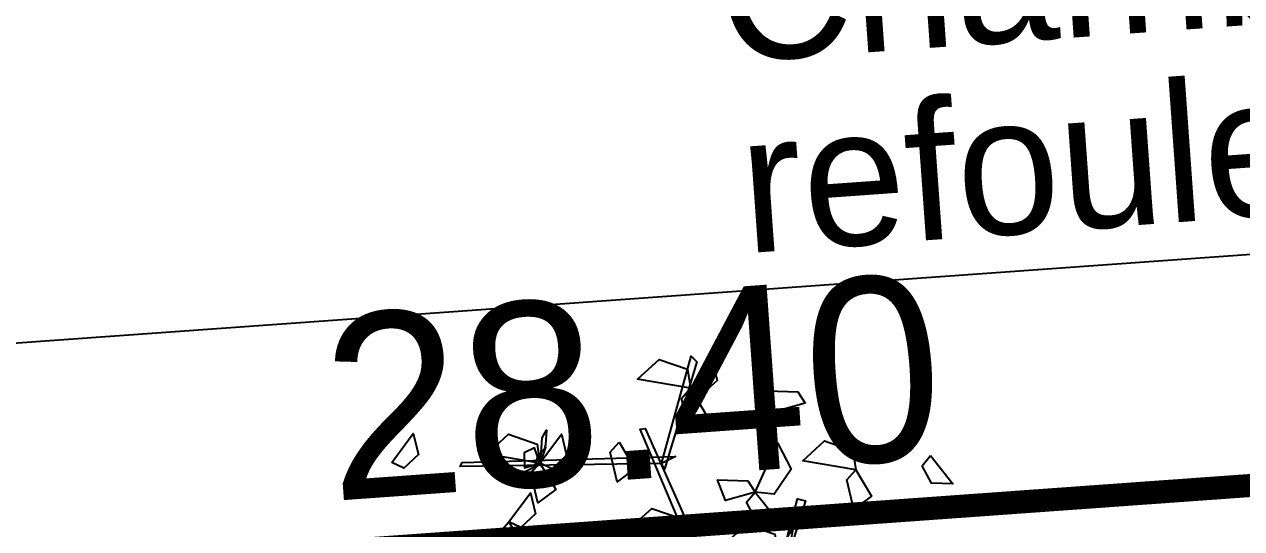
# Model space of a CAD drawing. Header units: metres. Extents: x 1851758 to 1852050, y 5187822 to 5188223.
# Drawn here: x 1851923.37 to 1851928.64, y 5187918.33 to 5187920.52 of the extents above; entities that cross this region are included whole.
import ezdxf

# ---------------------------------------------------------------- set-up
doc = ezdxf.new("R2010")
doc.units = ezdxf.units.M
doc.header["$LTSCALE"] = 2.5
for name, color, linetype, lineweight in [('PRO_PAR', 1, 'CONTINUOUS', 35), ('PRO_PAR_COT', 200, 'CONTINUOUS', 20), ('PRO_PAR_DA', 1, 'CONTINUOUS', 35), ('PRO_PAR_SURF', 157, 'CONTINUOUS', 20)]:
    doc.layers.add(name, color=color, linetype=linetype, lineweight=lineweight)
doc.layers.add('PRO_PAR_CONT_DA', color=40, linetype='CONTINUOUS', plot=False)
doc.layers.add('PRO_PAR_CONT_DA_D', color=7, linetype='CONTINUOUS', plot=False)
doc.layers.add('PRO_RES_EU_TXT', color=34, linetype='CONTINUOUS')
doc.layers.add('PRO_VOI_VEG', color=81, linetype='CONTINUOUS')
doc.styles.add('Ecriture', font='NEWSGOTN.TTF')

# ---------------------------------------------------------------- blocks, each defined once
blk = doc.blocks.new('arbre4')
at = {"layer": 'PRO_VOI_VEG', "linetype": 'ByBlock', "lineweight": -2, "extrusion": (-0.095442, 0.360509, 0.92786), "flags": 128}
for points, elevation in [([(-1.838, -1.958), (-1.43, -2.203), (-1.665, -2.309), (-1.869, -2.134), (-1.838, -1.958)], 6.922), ([(-0.392, -1.794), (0.016, -2.039), (-0.219, -2.145), (-0.423, -1.97), (-0.392, -1.794)], 6.856), ([(-2.954, -0.352), (-2.546, -0.597), (-2.781, -0.703), (-2.985, -0.528), (-2.954, -0.352)], 7.851), ([(-1.347, -0.241), (-0.939, -0.485), (-1.174, -0.592), (-1.378, -0.416), (-1.347, -0.241)], 7.988), ([(-2.075, -0.305), (-1.667, -0.55), (-1.902, -0.656), (-2.106, -0.48), (-2.075, -0.305)], 6.745)]:
    blk.add_lwpolyline(points, close=True, dxfattribs=dict(at, elevation=elevation))
at = {"layer": 'PRO_VOI_VEG', "color": 42, "linetype": 'ByBlock', "lineweight": -2, "extrusion": (-7.94843e-09, -0.83205, 0.5547), "elevation": 0.638, "flags": 128}
blk.add_lwpolyline([(0.349, 8.334), (0.681, 9.969), (0.725, 9.875), (0.371, 8.24), (0.349, 8.334)], close=True, dxfattribs=at)
at = {"layer": 'PRO_VOI_VEG', "linetype": 'ByBlock', "lineweight": -2, "extrusion": (0.632852, 0.167542, 0.755929), "flags": 128}
for points, elevation in [([(4.398, 2.337), (4.571, 1.994), (4.385, 2.019), (4.317, 2.227), (4.398, 2.337)], 5.506), ([(4.655, 6.273), (4.828, 5.931), (4.641, 5.955), (4.573, 6.164), (4.655, 6.273)], 5.996), ([(4.221, 3.43), (4.394, 3.087), (4.208, 3.112), (4.14, 3.32), (4.221, 3.43)], 4.559), ([(3.832, 5.107), (4.005, 4.765), (3.818, 4.789), (3.75, 4.998), (3.832, 5.107)], 5.849)]:
    blk.add_lwpolyline(points, close=True, dxfattribs=dict(at, elevation=elevation))
at = {"layer": 'PRO_VOI_VEG', "linetype": 'ByBlock', "lineweight": -2, "extrusion": (0.843665, 0.223353, 0.488205), "flags": 128}
for points, elevation in [([(4.398, 3.675), (4.136, 3.569), (4.08, 3.946), (4.341, 3.888), (4.398, 3.675)], 4.162), ([(4.164, 4.916), (3.902, 4.81), (3.846, 5.186), (4.107, 5.128), (4.164, 4.916)], 4.01), ([(4.221, 4.776), (3.959, 4.67), (3.903, 5.047), (4.164, 4.989), (4.221, 4.776)], 3.121), ([(3.255, 5.196), (2.992, 5.09), (2.936, 5.466), (3.197, 5.408), (3.255, 5.196)], 6.291), ([(3.832, 5.844), (3.569, 5.738), (3.513, 6.114), (3.774, 6.056), (3.832, 5.844)], 3.232)]:
    blk.add_lwpolyline(points, close=True, dxfattribs=dict(at, elevation=elevation))
at = {"layer": 'PRO_VOI_VEG', "linetype": 'ByBlock', "lineweight": -2, "extrusion": (9.90253e-10, -0.872729, 0.488205), "elevation": -0.402, "flags": 128}
blk.add_lwpolyline([(1.633, 8.525), (1.37, 8.42), (1.314, 8.796), (1.575, 8.738), (1.633, 8.525)], close=True, dxfattribs=at)
at = {"layer": 'PRO_VOI_VEG', "color": 6, "linetype": 'ByBlock', "lineweight": -2, "extrusion": (-0.961889, 0.218143, 0.164872), "elevation": 2.523, "flags": 128}
blk.add_lwpolyline([(-3.92, 5.363), (-4.142, 5.256), (-4.213, 5.436), (-4.087, 5.49), (-3.92, 5.363)], close=True, dxfattribs=at)
at = {"layer": 'PRO_VOI_VEG', "color": 42, "linetype": 'ByBlock', "lineweight": -2, "extrusion": (-8.90758e-09, -0.83205, 0.5547), "elevation": 0.638, "flags": 128}
blk.add_lwpolyline([(0.607, 6.606), (0.187, 8.898), (0.231, 8.898), (0.703, 6.484), (0.607, 6.606)], close=True, dxfattribs=at)
at = {"layer": 'PRO_VOI_VEG', "color": 42, "linetype": 'ByBlock', "lineweight": -2, "extrusion": (0.28427, -0.71615, 0.637432), "elevation": 1.814, "flags": 128}
blk.add_lwpolyline([(1.834, 7.958), (0.258, 9.133), (0.289, 9.172), (1.97, 7.959), (1.834, 7.958)], close=True, dxfattribs=at)
at = {"layer": 'PRO_VOI_VEG', "color": 6, "linetype": 'ByBlock', "lineweight": -2, "extrusion": (-0.728389, 0.480734, 0.488205), "elevation": 5.3, "flags": 128}
blk.add_lwpolyline([(-3.103, 3.557), (-3.196, 3.343), (-3.114, 3.226), (-3.003, 3.358), (-3.103, 3.557)], close=True, dxfattribs=at)
at = {"layer": 'PRO_VOI_VEG', "color": 6, "linetype": 'ByBlock', "lineweight": -2, "extrusion": (0.828904, -0.547073, 0.116747), "elevation": -2.198, "flags": 128}
blk.add_lwpolyline([(3.096, 6.003), (3.247, 6.229), (3.144, 6.443), (3.055, 6.289), (3.096, 6.003)], close=True, dxfattribs=at)
at = {"layer": 'PRO_VOI_VEG', "color": 6, "linetype": 'ByBlock', "lineweight": -2, "extrusion": (-0.428772, 0.890609, 0.151559), "elevation": 4.879, "flags": 128}
blk.add_lwpolyline([(-1.165, 4.999), (-1.008, 4.953), (-0.918, 5.109), (-1.03, 5.191), (-1.165, 4.999)], close=True, dxfattribs=at)
at = {"layer": 'PRO_VOI_VEG', "linetype": 'ByBlock', "lineweight": -2, "extrusion": (0.372929, 2.33309e-10, 0.92786), "elevation": 4.698, "flags": 128}
blk.add_lwpolyline([(3.78, 0.662), (4.188, 0.417), (3.953, 0.311), (3.749, 0.486), (3.78, 0.662)], close=True, dxfattribs=at)
at = {"layer": 'PRO_VOI_VEG', "linetype": 'ByBlock', "lineweight": -2, "extrusion": (9.90252e-10, -0.872729, 0.488205), "elevation": -1.05, "flags": 128}
blk.add_lwpolyline([(1.138, 5.865), (0.876, 5.759), (0.82, 6.135), (1.081, 6.077), (1.138, 5.865)], close=True, dxfattribs=at)
at = {"layer": 'PRO_VOI_VEG', "linetype": 'ByBlock', "lineweight": -2, "extrusion": (-2.51648e-10, -0.654654, 0.755929), "elevation": 1.643, "flags": 128}
blk.add_lwpolyline([(2.679, 6.678), (2.852, 6.335), (2.666, 6.36), (2.598, 6.568), (2.679, 6.678)], close=True, dxfattribs=at)
at = {"layer": 'PRO_VOI_VEG', "linetype": 'ByBlock', "lineweight": -2, "extrusion": (-2.51655e-10, -0.654654, 0.755929), "elevation": 1.007, "flags": 128}
blk.add_lwpolyline([(1.138, 5.872), (1.311, 5.53), (1.124, 5.554), (1.056, 5.763), (1.138, 5.872)], close=True, dxfattribs=at)
at = {"layer": 'PRO_VOI_VEG', "color": 42, "linetype": 'ByBlock', "lineweight": -2, "extrusion": (2.18152e-08, -0.933257, 0.359211), "elevation": -1.171, "flags": 128}
blk.add_lwpolyline([(1.329, 5.899), (1.499, 7.233), (1.565, 7.171), (1.381, 5.899), (1.329, 5.899)], close=True, dxfattribs=at)
at = {"layer": 'PRO_VOI_VEG', "color": 6, "linetype": 'ByBlock', "lineweight": -2, "extrusion": (0.848441, -0.507127, 0.151559), "elevation": 0.262, "flags": 128}
blk.add_lwpolyline([(3.455, 5.093), (3.612, 5.047), (3.703, 5.203), (3.591, 5.285), (3.455, 5.093)], close=True, dxfattribs=at)

msp = doc.modelspace()

# ---------------------------------------------------------------- linework, layer by layer
at = {"layer": 'PRO_PAR', "const_width": 0.1, "flags": 128}
msp.add_lwpolyline([(1851911.8795, 5187917.3131), (1851911.8795, 5187917.3131), (1851940.223, 5187919.3492), (1851940.5096, 5187915.3595), (1851947.4917, 5187915.8611), (1851947.205, 5187919.8508), (1851975.4489, 5187921.8797), (1851974.2516, 5187941.9289), (1851857.1141, 5187933.514)], dxfattribs=at)
at = {"layer": 'PRO_PAR_CONT_DA', "flags": 128}
msp.add_lwpolyline([(1851911.8795, 5187917.3131), (1851940.223, 5187919.3492), (1851940.5096, 5187915.3595), (1851944.0006, 5187915.6103), (1851942.275, 5187939.6317), (1851910.4404, 5187937.3448)], close=True, dxfattribs=at)
msp.add_lwpolyline([(1851940.223, 5187919.3492), (1851911.8795, 5187917.3131), (1851912.1661, 5187913.3233), (1851908.6751, 5187913.0726), (1851908.3885, 5187917.0623), (1851884.7038, 5187915.3608), (1851885.4031, 5187905.6262), (1851885.6711, 5187901.8955), (1851897.6403, 5187902.7554), (1851898.8308, 5187886.1831), (1851862.9456, 5187883.6194), (1851863.4796, 5187879.0507), (1851981.3715, 5187888.4018)], dxfattribs=at)
at = {"layer": 'PRO_PAR_CONT_DA_D', "flags": 128}
msp.add_lwpolyline([(1851912.8052, 5187918.3821), (1851941.1488, 5187920.4183), (1851941.4354, 5187916.4286), (1851942.9316, 5187916.536), (1851941.3492, 5187938.5627), (1851911.5095, 5187936.4191)], close=True, dxfattribs=at)
at = {"layer": 'PRO_PAR_DA', "flags": 128}
msp.add_lwpolyline([(1851911.8795, 5187917.3131), (1851911.8795, 5187917.3131), (1851940.223, 5187919.3492), (1851940.5096, 5187915.3595), (1851947.4917, 5187915.8611), (1851947.205, 5187919.8508), (1851975.4489, 5187921.8797), (1851974.2516, 5187941.9289), (1851857.1141, 5187933.514)], dxfattribs=at)
at = {"layer": 'PRO_PAR_SURF', "flags": 128}
msp.add_lwpolyline([(1851942.275, 5187939.6317), (1851910.4404, 5187937.3448), (1851911.8795, 5187917.3131), (1851940.223, 5187919.3492), (1851940.5096, 5187915.3595), (1851944.0006, 5187915.6103)], close=True, dxfattribs=at)

# ---------------------------------------------------------------- block references
at = {"layer": 'PRO_VOI_VEG', "xscale": 0.5, "yscale": 0.5, "zscale": 0.5, "rotation": 4.640794973699927}
msp.add_blockref('arbre4', (1851926.1225, 5187916.5621), dxfattribs=at)

# ---------------------------------------------------------------- texts
at = {"layer": 'PRO_PAR_COT', "insert": (1851926.0074, 5187918.9423), "char_height": 0.8, "attachment_point": 5, "rotation": 4.1089, "style": 'Ecriture'}
msp.add_mtext('\\A1;28.40', dxfattribs=at)
at = {"layer": 'PRO_RES_EU_TXT', "linetype": 'Continuous', "ltscale": 0.2, "style": 'Ecriture'}
for s, p in [('Chambre de', (1851926.3933, 5187920.352)), ('refoulement', (1851926.4944, 5187919.5266))]:
    msp.add_text(s, height=0.6, rotation=4.1089, dxfattribs=at).set_placement(p)

doc.saveas('drawing.dxf')
